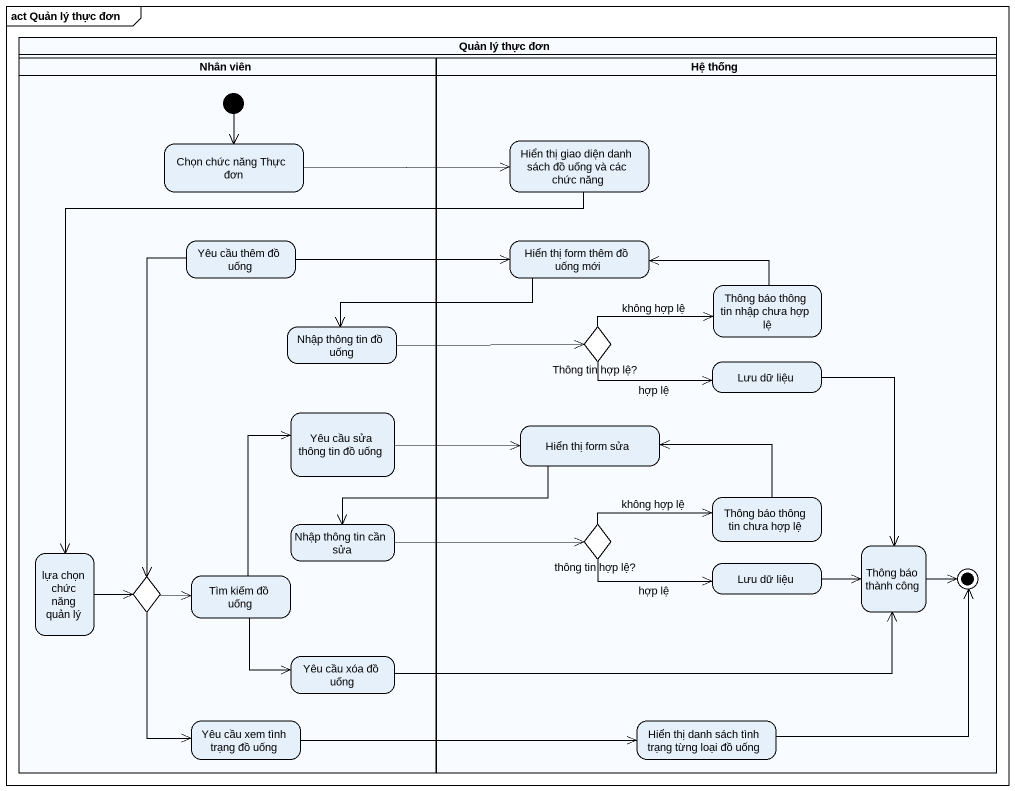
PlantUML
@startuml
mainframe act Quản lý thực đơn
hide empty description
state "Quản lý thực đơn" as Quản_lý_thực_đơn <<partition>> {
  state "Nhân viên" as Nhân_viên <<partition>> {
    state "Chọn chức năng Thực đơn" as Chọn_chức_năng_Thực_đơn
    state "Yêu cầu thêm đồ uống" as Yêu_cầu_thêm_đồ_uống
    state "Nhập thông tin đồ uống" as Nhập_thông_tin_đồ_uống
    state "Yêu cầu sửa thông tin đồ uống" as Yêu_cầu_sửa_thông_tin_đồ
    state "Nhập thông tin cần sửa" as Nhập_thông_tin_cần_sửa
    state "lựa chọn chức năng quản lý" as lựa_chọn_chức_năng_quản_lý
    state choice1 <<choice>>
    state "Tìm kiếm đồ uống" as Tìm_kiếm_đồ_uống
    state "Yêu cầu xóa đồ uống" as Yêu_cầu_xóa_đồ_uống
    state "Yêu cầu xem tình trạng đồ uống" as Yêu_cầu_xem_tình_trạng_đồ
    [*] --> Chọn_chức_năng_Thực_đơn
  }
  state "Hệ thống" as Hệ_thống <<partition>> {
    state "Hiển thị giao diện danh sách đồ uống và các chức năng" as Hiển_thị_giao_diện_danh
    state "Hiển thị form thêm đồ uống mới" as Hiển_thị_form_thêm_đồ_uống
    state "Thông báo thông tin nhập chưa hợp lệ" as Thông_báo_thông_tin_nhập
    state "Thông tin hợp lệ?" as Thông_tin_hợp_lệ <<choice>>
    state "Lưu dữ liệu" as Lưu_dữ_liệu
    state "Hiển thị form sửa" as Hiển_thị_form_sửa
    state "thông tin hợp lệ?" as thông_tin_hợp_lệ <<choice>>
    state "Thông báo thông tin chưa hợp lệ" as Thông_báo_thông_tin_chưa
    state "Lưu dữ liệu" as Lưu_dữ_liệu_2
    state "Thông báo thành công" as Thông_báo_thành_công
    state "Hiển thị danh sách tình trạng từng loại đồ uống" as Hiển_thị_danh_sách_tình
    Thông_báo_thành_công -right-> [*]
    Hiển_thị_danh_sách_tình -up-> [*]
  }
}
Chọn_chức_năng_Thực_đơn -right-> Hiển_thị_giao_diện_danh
Hiển_thị_giao_diện_danh --> lựa_chọn_chức_năng_quản_lý
Yêu_cầu_thêm_đồ_uống -right-> Hiển_thị_form_thêm_đồ_uống
Yêu_cầu_thêm_đồ_uống --> choice1
Hiển_thị_form_thêm_đồ_uống -left-> Nhập_thông_tin_đồ_uống
Thông_báo_thông_tin_nhập -left-> Hiển_thị_form_thêm_đồ_uống
Nhập_thông_tin_đồ_uống -right-> Thông_tin_hợp_lệ
Thông_tin_hợp_lệ -right-> Thông_báo_thông_tin_nhập : không hợp lệ
Thông_tin_hợp_lệ -right-> Lưu_dữ_liệu : hợp lệ
Lưu_dữ_liệu --> Thông_báo_thành_công
Yêu_cầu_sửa_thông_tin_đồ -right-> Hiển_thị_form_sửa
Hiển_thị_form_sửa -left-> Nhập_thông_tin_cần_sửa
Nhập_thông_tin_cần_sửa -right-> thông_tin_hợp_lệ
thông_tin_hợp_lệ -right-> Thông_báo_thông_tin_chưa : không hợp lệ
thông_tin_hợp_lệ -right-> Lưu_dữ_liệu_2 : hợp lệ
Thông_báo_thông_tin_chưa -left-> Hiển_thị_form_sửa
lựa_chọn_chức_năng_quản_lý -right-> choice1
choice1 -right-> Tìm_kiếm_đồ_uống
choice1 --> Yêu_cầu_xem_tình_trạng_đồ
Tìm_kiếm_đồ_uống -up-> Yêu_cầu_sửa_thông_tin_đồ
Tìm_kiếm_đồ_uống --> Yêu_cầu_xóa_đồ_uống
Lưu_dữ_liệu_2 -right-> Thông_báo_thành_công
Yêu_cầu_xóa_đồ_uống -right-> Thông_báo_thành_công
Yêu_cầu_xem_tình_trạng_đồ -right-> Hiển_thị_danh_sách_tình
@enduml
